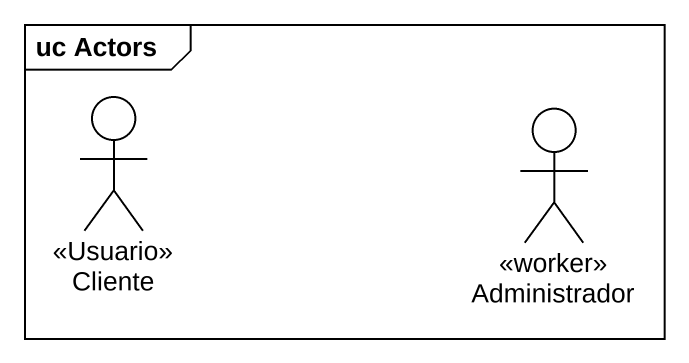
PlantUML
@startuml
mainframe uc Actors
actor Cliente <<Usuario>>
actor Administrador <<worker>>
@enduml
